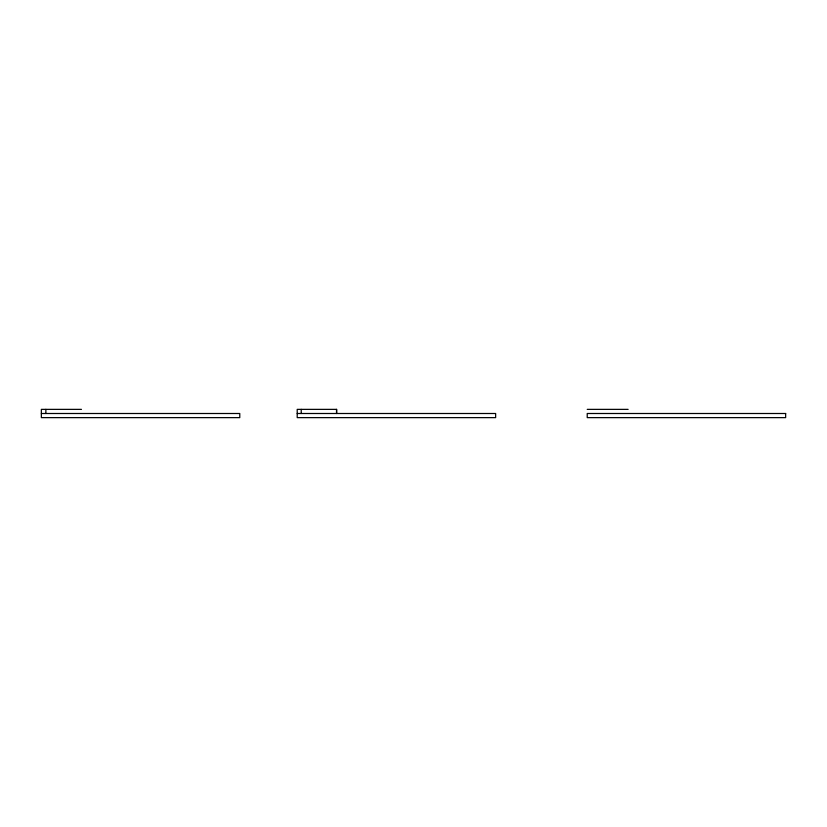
<?xml version="1.0" encoding="UTF-8"?>
<svg xmlns="http://www.w3.org/2000/svg" width="827" height="827" viewBox="0 0 827 827"><rect width="100%" height="100%" fill="white"/><g stroke="black" fill="none" stroke-linecap="round" stroke-linejoin="round"><path stroke-width="1.24" d="M81.48 409.365L41.35 409.365L41.35 417.635L239.778 417.635L239.778 413.5L41.35 413.5M587.222 409.365L628.138 409.365M297.203 413.5L495.642 413.5L495.642 417.635L297.203 417.635L297.203 409.365L336.651 409.365L336.651 413.5M336.517 409.365L336.517 413.5M301.224 409.365L301.224 413.5M45.867 409.365L45.867 413.5M785.65 413.5L587.222 413.5L587.222 417.635L785.65 417.635L785.65 413.5"/></g></svg>
